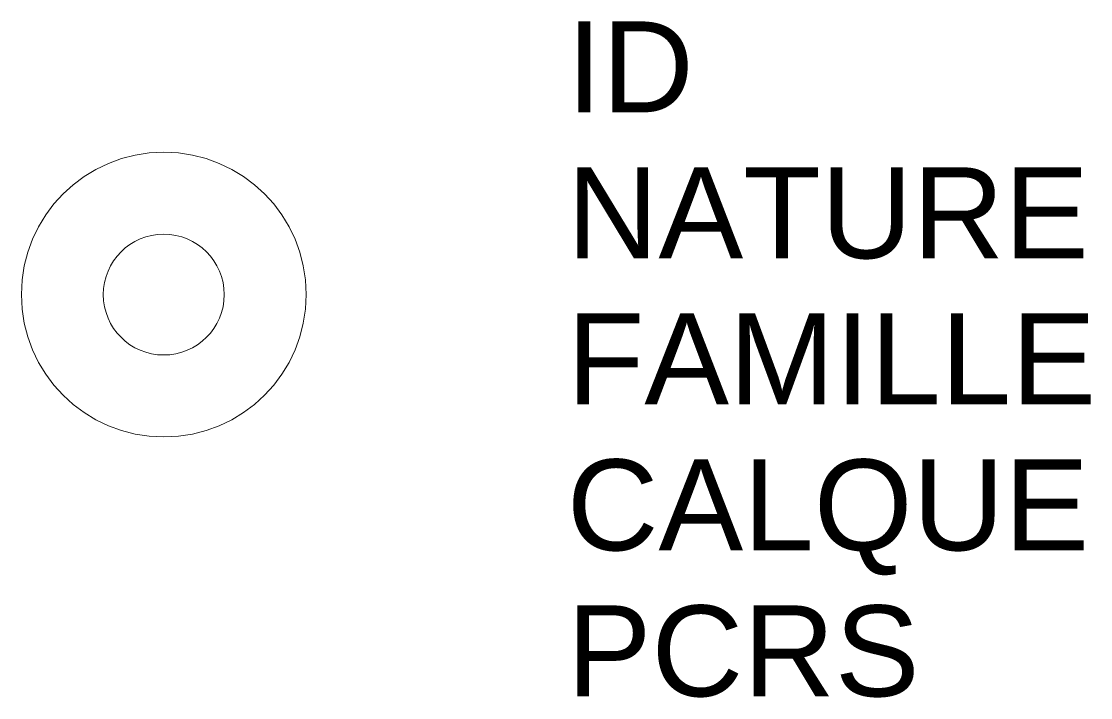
# Model space of a CAD drawing. Header units: metres. Extents: x 3247.25 to 3249.61, y 1721.45 to 1722.94.
import ezdxf

# ---------------------------------------------------------------- set-up
doc = ezdxf.new("R2010")
doc.units = ezdxf.units.M
doc.linetypes.add('Socle_Continu', pattern=[2.5, 2.5, 0])
doc.layers.add('SIGTR_SCS', color=7, linetype='Socle_Continu', lineweight=13, true_color=0x9966cc)
doc.styles.get("Standard").update_dxf_attribs({"font": 'arial.ttf'})

msp = doc.modelspace()

# ---------------------------------------------------------------- linework, layer by layer
at = {"layer": 'SIGTR_SCS', "linetype": 'Socle_Continu'}
for radius in [0.3133, 0.133]:
    msp.add_circle((3247.5676, 1722.3343), radius, dxfattribs=at)

# ---------------------------------------------------------------- texts
at = {"layer": 'SIGTR_SCS', "linetype": 'Socle_Continu', "flags": 9}
for tag, p, s in [('ID', (3248.4541, 1722.7354), 'YP_2911'), ('NATURE', (3248.4541, 1722.4141), 'Borne OGE'), ('FAMILLE', (3248.4541, 1722.0928), 'SIGT'), ('CALQUE', (3248.4541, 1721.7715), 'SIGTR_SCS'), ('PCRS', (3248.4541, 1721.4503), 'HabillageSymbole')]:
    msp.add_attdef(tag, p, s, height=0.2, dxfattribs=at)

doc.saveas('drawing.dxf')
